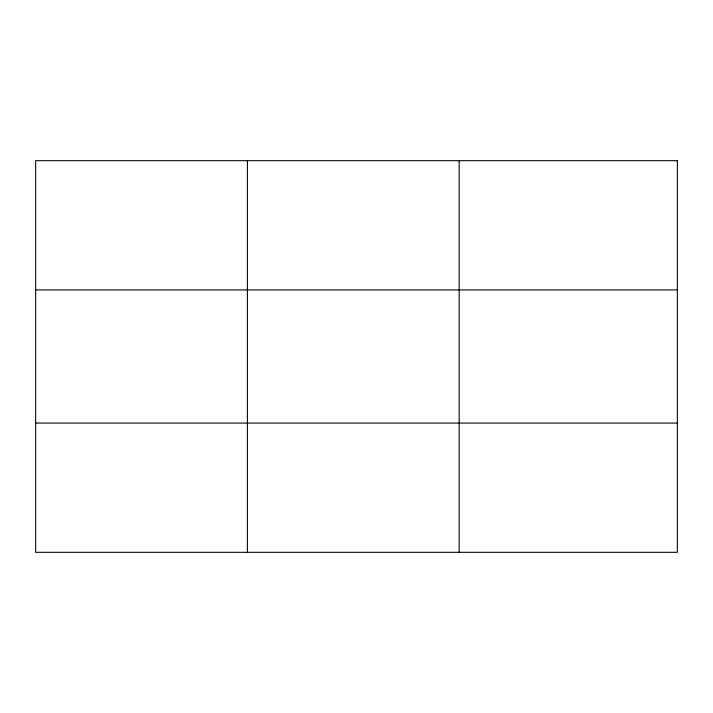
<?xml version="1.0" encoding="UTF-8"?>
<svg xmlns="http://www.w3.org/2000/svg" width="713" height="713" viewBox="0 0 713 713"><rect width="100%" height="100%" fill="white"/><g stroke="black" fill="none" stroke-linecap="round" stroke-linejoin="round"><path stroke-width="1.07" d="M247.411 552.317L247.411 160.683M459.172 552.317L459.172 160.683M35.65 289.924L677.35 289.924M35.65 423.076L677.35 423.076M677.35 160.683L677.35 552.317L35.65 552.317L35.65 160.683L677.35 160.683"/></g></svg>
